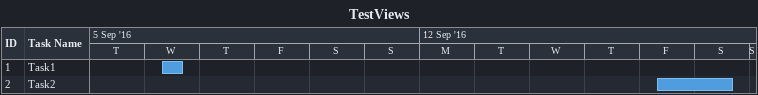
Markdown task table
TestViews

| ID | Task | Start | Finish |
|---|---|---|---|
| 1 | Task1 | 2016-09-07 | 2016-09-07 |
| 2 | Task2 | 2016-09-16 | 2016-09-17 |
